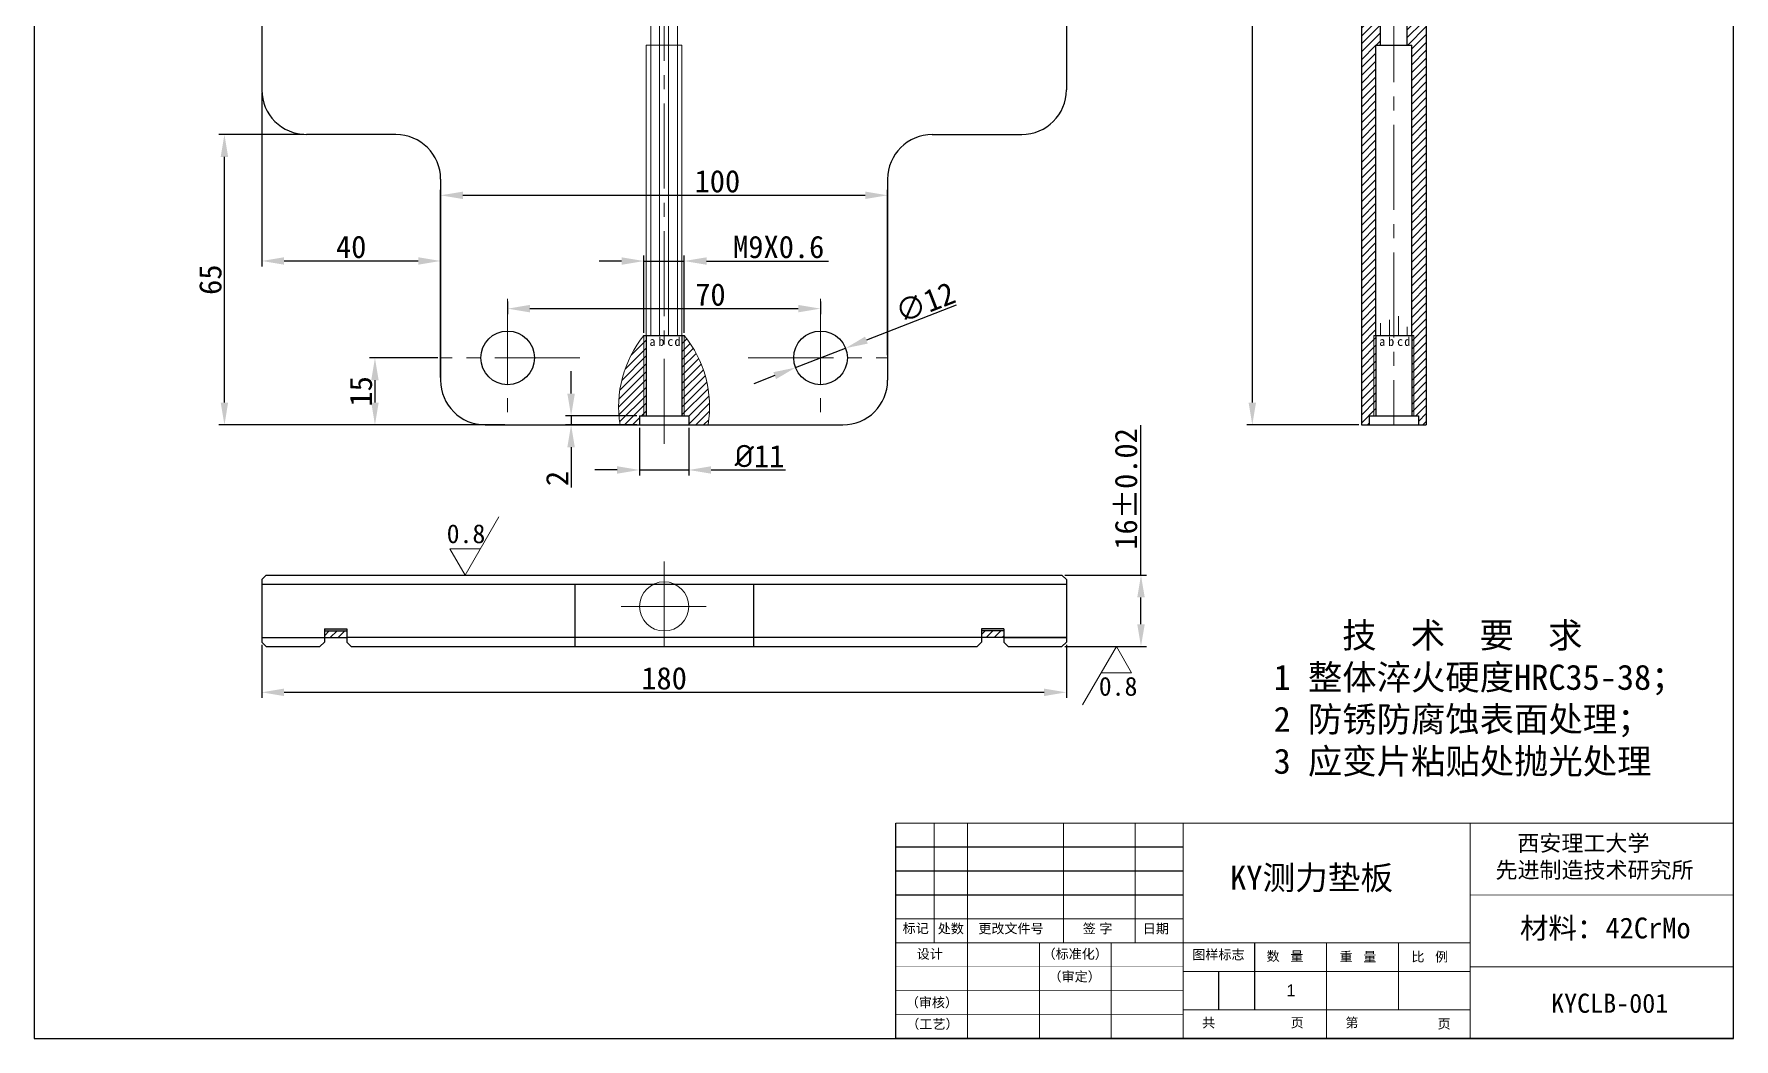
# Model space of a CAD drawing. Header units: inches. Extents: x -20 to 18950, y -1047 to 2551.
# Drawn here: x 16255.9 to 16636.2, y -1047.1 to -822.1 of the extents above; entities that cross this region are included whole.
import ezdxf

# ---------------------------------------------------------------- set-up
doc = ezdxf.new("R2010")
doc.units = ezdxf.units.IN
doc.header["$MEASUREMENT"] = 0
doc.header["$PDSIZE"] = -5
doc.linetypes.add('CENTER2', pattern=[28.574999, 19.049999, -3.175, 3.175, -3.175])
doc.layers.get('0').update_dxf_attribs({"lineweight": 30})
doc.layers.get('Defpoints').update_dxf_attribs({"lineweight": 18})
for name, color, linetype, lineweight in [('10', 7, 'Continuous', 18), ('cen', 1, 'CENTER2', 20), ('con', 7, 'Continuous', 20), ('dim', 5, 'Continuous', 20), ('hat', 3, 'Continuous', 20), ('text', 6, 'Continuous', 20)]:
    doc.layers.add(name, color=color, linetype=linetype, lineweight=lineweight)
doc.styles.add('1', font='')
doc.styles.get("Standard").update_dxf_attribs({"font": ''})
doc.styles.get('1').set_extended_font_data('宋体')
doc.styles.get('Standard').set_extended_font_data('宋体')
doc.dimstyles.new('ISO-25', dxfattribs={"dimtxt": 5, "dimasz": 5, "dimexe": 1.25, "dimexo": 0.625, "dimtad": 1, "dimdsep": 46, "dimtxsty": 'Standard', "dimcen": 2.5, "dimdle": 10, "dimadec": 0, "dimazin": 0, "dimtfac": 1, "dimtmove": 0, "dimatfit": 3, "dimfxl": 1, "dimtolj": 1, "dimarcsym": 0})

# ---------------------------------------------------------------- blocks, each defined once
blk = doc.blocks.new('*D191')
at = {"layer": 'Defpoints', "color": 0, "transparency": 16777216}
for p in [(16306.85, -958.23), (16486.85, -958.23), (16486.85, -969.47)]:
    blk.add_point(p, dxfattribs=at)
at = {"layer": 'dim', "color": 0, "linetype": 'Continuous', "lineweight": -2, "transparency": 16777216}
for p, q in [((16306.85, -958.86), (16306.85, -970.72)), ((16486.85, -958.86), (16486.85, -970.72)), ((16311.85, -969.47), (16481.85, -969.47))]:
    blk.add_line(p, q, dxfattribs=at)
at = {"layer": 'dim', "color": 0, "transparency": 16777216}
for points in [[(16311.85, -968.64), (16311.85, -970.31), (16306.85, -969.47)], [(16481.85, -968.64), (16481.85, -970.31), (16486.85, -969.47)]]:
    blk.add_solid(points, dxfattribs=at)
at = {"layer": 'dim', "color": 0, "transparency": 16777216, "insert": (16396.85, -966.35), "char_height": 5, "attachment_point": 5}
blk.add_mtext('\\A1;180', dxfattribs=at)
blk = doc.blocks.new('*D192')
at = {"layer": 'Defpoints', "color": 0, "transparency": 16777216}
for p in [(16485.85, -943.23), (16503.53, -943.23), (16485.85, -959.23)]:
    blk.add_point(p, dxfattribs=at)
at = {"layer": 'dim', "color": 0, "linetype": 'Continuous', "lineweight": -2, "transparency": 16777216}
for p, q in [((16503.53, -943.23), (16503.53, -909.64)), ((16486.48, -943.23), (16504.78, -943.23)), ((16503.53, -954.23), (16503.53, -948.23)), ((16486.48, -959.23), (16504.78, -959.23))]:
    blk.add_line(p, q, dxfattribs=at)
at = {"layer": 'dim', "color": 0, "transparency": 16777216}
for points in [[(16502.7, -948.23), (16504.37, -948.23), (16503.53, -943.23)], [(16502.7, -954.23), (16504.37, -954.23), (16503.53, -959.23)]]:
    blk.add_solid(points, dxfattribs=at)
at = {"layer": 'dim', "color": 0, "transparency": 16777216, "insert": (16500.21, -923.94), "char_height": 5, "attachment_point": 5, "rotation": 90}
blk.add_mtext('\\A1;16%%P0.02', dxfattribs=at)
blk = doc.blocks.new('*D212')
at = {"layer": 'Defpoints', "color": 0, "transparency": 16777216}
for p in [(16446.85, -858.22), (16446.85, -894.61), (16346.85, -899.61)]:
    blk.add_point(p, dxfattribs=at)
at = {"layer": 'dim', "color": 0, "linetype": 'Continuous', "lineweight": -2, "transparency": 16777216}
for p, q in [((16346.85, -898.98), (16346.85, -856.97)), ((16351.85, -858.22), (16441.85, -858.22)), ((16446.85, -893.98), (16446.85, -856.97))]:
    blk.add_line(p, q, dxfattribs=at)
at = {"layer": 'dim', "color": 0, "transparency": 16777216}
for points in [[(16351.85, -857.39), (16351.85, -859.05), (16346.85, -858.22)], [(16441.85, -857.39), (16441.85, -859.05), (16446.85, -858.22)]]:
    blk.add_solid(points, dxfattribs=at)
at = {"layer": 'dim', "color": 0, "transparency": 16777216, "insert": (16408.77, -855.1), "char_height": 5, "attachment_point": 5}
blk.add_mtext('\\A1;100', dxfattribs=at)
blk = doc.blocks.new('*D213')
at = {"layer": 'Defpoints', "color": 0, "transparency": 16777216}
for p in [(16298.5, -844.61), (16316.85, -844.61), (16356.85, -909.61)]:
    blk.add_point(p, dxfattribs=at)
at = {"layer": 'dim', "color": 0, "linetype": 'Continuous', "lineweight": -2, "transparency": 16777216}
for p, q in [((16316.23, -844.61), (16297.25, -844.61)), ((16298.5, -904.61), (16298.5, -849.61)), ((16356.23, -909.61), (16297.25, -909.61))]:
    blk.add_line(p, q, dxfattribs=at)
at = {"layer": 'dim', "color": 0, "transparency": 16777216}
for points in [[(16297.66, -849.61), (16299.33, -849.61), (16298.5, -844.61)], [(16297.66, -904.61), (16299.33, -904.61), (16298.5, -909.61)]]:
    blk.add_solid(points, dxfattribs=at)
at = {"layer": 'dim', "color": 0, "transparency": 16777216, "insert": (16295.37, -877.11), "char_height": 5, "attachment_point": 5, "rotation": 90}
blk.add_mtext('\\A1;65', dxfattribs=at)
blk = doc.blocks.new('*D214')
at = {"layer": 'Defpoints', "color": 0, "transparency": 16777216}
for p in [(16552.86, -559.61), (16528.44, -909.61), (16552.86, -909.61)]:
    blk.add_point(p, dxfattribs=at)
at = {"layer": 'dim', "color": 0, "linetype": 'Continuous', "lineweight": -2, "transparency": 16777216}
for p, q in [((16552.23, -559.61), (16527.19, -559.61)), ((16528.44, -564.61), (16528.44, -904.61)), ((16552.23, -909.61), (16527.19, -909.61))]:
    blk.add_line(p, q, dxfattribs=at)
at = {"layer": 'dim', "color": 0, "transparency": 16777216}
for points in [[(16527.61, -564.61), (16529.27, -564.61), (16528.44, -559.61)], [(16527.61, -904.61), (16529.27, -904.61), (16528.44, -909.61)]]:
    blk.add_solid(points, dxfattribs=at)
at = {"layer": 'dim', "color": 0, "transparency": 16777216, "insert": (16525.31, -734.61), "char_height": 5, "attachment_point": 5, "rotation": 90}
blk.add_mtext('\\A1;350', dxfattribs=at)
blk = doc.blocks.new('*D222')
at = {"layer": 'Defpoints', "color": 0, "transparency": 16777216}
for p in [(16391.35, -909.61), (16402.35, -909.61), (16402.35, -919.7)]:
    blk.add_point(p, dxfattribs=at)
at = {"layer": 'dim', "color": 0, "linetype": 'Continuous', "lineweight": -2, "transparency": 16777216}
for p, q in [((16391.35, -910.23), (16391.35, -920.95)), ((16402.35, -910.23), (16402.35, -920.95)), ((16386.35, -919.7), (16381.35, -919.7)), ((16391.35, -919.7), (16402.35, -919.7)), ((16407.35, -919.7), (16424.03, -919.7))]:
    blk.add_line(p, q, dxfattribs=at)
at = {"layer": 'dim', "color": 0, "transparency": 16777216}
for points in [[(16386.35, -918.87), (16386.35, -920.53), (16391.35, -919.7)], [(16407.35, -918.87), (16407.35, -920.53), (16402.35, -919.7)]]:
    blk.add_solid(points, dxfattribs=at)
at = {"layer": 'dim', "color": 0, "transparency": 16777216, "insert": (16418.19, -916.58), "char_height": 5, "attachment_point": 5}
blk.add_mtext('\\A1;{\\fISOCPEUR|b0|i0|c0|p34;%%C}11', dxfattribs=at)
blk = doc.blocks.new('*D223')
at = {"layer": 'Defpoints', "color": 0, "transparency": 16777216}
for p in [(16401.35, -872.93), (16392.35, -889.61), (16401.35, -889.61)]:
    blk.add_point(p, dxfattribs=at)
at = {"layer": 'dim', "color": 0, "linetype": 'Continuous', "lineweight": -2, "transparency": 16777216}
for p, q in [((16387.35, -872.93), (16382.35, -872.93)), ((16392.35, -888.98), (16392.35, -871.68)), ((16392.35, -872.93), (16401.35, -872.93)), ((16401.35, -888.98), (16401.35, -871.68)), ((16406.35, -872.93), (16433.64, -872.93))]:
    blk.add_line(p, q, dxfattribs=at)
at = {"layer": 'dim', "color": 0, "transparency": 16777216}
for points in [[(16387.35, -872.1), (16387.35, -873.77), (16392.35, -872.93)], [(16406.35, -872.1), (16406.35, -873.77), (16401.35, -872.93)]]:
    blk.add_solid(points, dxfattribs=at)
at = {"layer": 'dim', "color": 0, "transparency": 16777216, "insert": (16422.49, -869.81), "char_height": 5, "attachment_point": 5}
blk.add_mtext('\\A1;M9X0.6', dxfattribs=at)
blk = doc.blocks.new('*D224')
at = {"layer": 'Defpoints', "color": 0, "transparency": 16777216}
for p in [(16437.45, -892.44), (16426.26, -896.78)]:
    blk.add_point(p, dxfattribs=at)
at = {"layer": 'dim', "color": 0, "linetype": 'Continuous', "lineweight": -2, "transparency": 16777216}
for p, q in [((16462.19, -882.84), (16442.11, -890.63)), ((16426.26, -896.78), (16437.45, -892.44)), ((16421.6, -898.58), (16416.94, -900.39))]:
    blk.add_line(p, q, dxfattribs=at)
at = {"layer": 'dim', "color": 0, "transparency": 16777216}
for points in [[(16441.81, -889.85), (16442.41, -891.41), (16437.45, -892.44)], [(16421.3, -897.81), (16421.9, -899.36), (16426.26, -896.78)]]:
    blk.add_solid(points, dxfattribs=at)
at = {"layer": 'dim', "color": 0, "transparency": 16777216, "insert": (16455.24, -882.18), "char_height": 5, "attachment_point": 5, "rotation": 21.2015}
blk.add_mtext('\\A1;∅12', dxfattribs=at)
blk = doc.blocks.new('*D225')
at = {"layer": 'Defpoints', "color": 0, "transparency": 16777216}
for p in [(16361.85, -881.37), (16431.85, -881.37), (16431.85, -883.59)]:
    blk.add_point(p, dxfattribs=at)
at = {"layer": 'dim', "color": 0, "linetype": 'Continuous', "lineweight": -2, "transparency": 16777216}
for p, q in [((16361.85, -882), (16361.85, -884.84)), ((16431.85, -882), (16431.85, -884.84)), ((16366.85, -883.59), (16426.85, -883.59))]:
    blk.add_line(p, q, dxfattribs=at)
at = {"layer": 'dim', "color": 0, "transparency": 16777216}
for points in [[(16366.85, -882.75), (16366.85, -884.42), (16361.85, -883.59)], [(16426.85, -882.75), (16426.85, -884.42), (16431.85, -883.59)]]:
    blk.add_solid(points, dxfattribs=at)
at = {"layer": 'dim', "color": 0, "transparency": 16777216, "insert": (16407.22, -880.46), "char_height": 5, "attachment_point": 5}
blk.add_mtext('\\A1;70', dxfattribs=at)
blk = doc.blocks.new('*D226')
at = {"layer": 'Defpoints', "color": 0, "transparency": 16777216}
for p in [(16346.85, -894.61), (16332.17, -909.61), (16361.85, -909.61)]:
    blk.add_point(p, dxfattribs=at)
at = {"layer": 'dim', "color": 0, "linetype": 'Continuous', "lineweight": -2, "transparency": 16777216}
for p, q in [((16346.23, -894.61), (16330.92, -894.61)), ((16332.17, -899.61), (16332.17, -904.61)), ((16361.23, -909.61), (16330.92, -909.61))]:
    blk.add_line(p, q, dxfattribs=at)
at = {"layer": 'dim', "color": 0, "transparency": 16777216}
for points in [[(16331.34, -899.61), (16333, -899.61), (16332.17, -894.61)], [(16331.34, -904.61), (16333, -904.61), (16332.17, -909.61)]]:
    blk.add_solid(points, dxfattribs=at)
at = {"layer": 'dim', "color": 0, "transparency": 16777216, "insert": (16329.05, -902.11), "char_height": 5, "attachment_point": 5, "rotation": 90}
blk.add_mtext('\\A1;15', dxfattribs=at)
blk = doc.blocks.new('*D228')
at = {"layer": 'Defpoints', "color": 0, "transparency": 16777216}
for p in [(16376.05, -907.61), (16391.35, -907.61), (16391.35, -909.61)]:
    blk.add_point(p, dxfattribs=at)
at = {"layer": 'dim', "color": 0, "linetype": 'Continuous', "lineweight": -2, "transparency": 16777216}
for p, q in [((16376.05, -902.61), (16376.05, -897.61)), ((16390.73, -907.61), (16374.8, -907.61)), ((16376.05, -907.61), (16376.05, -909.61)), ((16390.73, -909.61), (16374.8, -909.61)), ((16376.05, -914.61), (16376.05, -923.62))]:
    blk.add_line(p, q, dxfattribs=at)
at = {"layer": 'dim', "color": 0, "transparency": 16777216}
for points in [[(16375.21, -902.61), (16376.88, -902.61), (16376.05, -907.61)], [(16375.21, -914.61), (16376.88, -914.61), (16376.05, -909.61)]]:
    blk.add_solid(points, dxfattribs=at)
at = {"layer": 'dim', "color": 0, "transparency": 16777216, "insert": (16372.92, -921.61), "char_height": 5, "attachment_point": 5, "rotation": 90}
blk.add_mtext('\\A1;2', dxfattribs=at)
blk = doc.blocks.new('*D230')
at = {"layer": 'Defpoints', "color": 0, "transparency": 16777216}
for p in [(16306.85, -834.61), (16346.85, -858.22), (16346.85, -872.92)]:
    blk.add_point(p, dxfattribs=at)
at = {"layer": 'dim', "color": 0, "linetype": 'Continuous', "lineweight": -2, "transparency": 16777216}
for p, q in [((16306.85, -835.23), (16306.85, -874.17)), ((16346.85, -858.85), (16346.85, -874.17)), ((16311.85, -872.92), (16341.85, -872.92))]:
    blk.add_line(p, q, dxfattribs=at)
at = {"layer": 'dim', "color": 0, "transparency": 16777216}
for points in [[(16311.85, -872.08), (16311.85, -873.75), (16306.85, -872.92)], [(16341.85, -872.08), (16341.85, -873.75), (16346.85, -872.92)]]:
    blk.add_solid(points, dxfattribs=at)
at = {"layer": 'dim', "color": 0, "transparency": 16777216, "insert": (16326.85, -869.79), "char_height": 5, "attachment_point": 5}
blk.add_mtext('\\A1;40', dxfattribs=at)

msp = doc.modelspace()

# ---------------------------------------------------------------- hatches: boundary and pattern name
at = {"layer": 'hat'}
h = msp.add_hatch(dxfattribs=at)
h.set_pattern_fill('ANSI31', color=3, scale=10)
h.set_pattern_definition([(45, (-166.3785, -502.298), (-0.88388348, 0.88388348), [])])
h.paths.add_polyline_path([(16567.356, -559.607), (16552.856, -559.607), (16552.856, -584.607), (16554.856, -584.607), (16554.856, -682.107), (16565.856, -682.107), (16565.856, -609.607), (16565.856, -584.607), (16567.356, -584.607)])
h.paths.add_polyline_path([(16566.356, -609.607), (16565.856, -609.607), (16565.856, -682.107), (16566.356, -682.107)], flags=17)
h.paths.add_polyline_path([(16568.856, -609.607), (16566.356, -609.607), (16566.356, -682.107), (16568.856, -682.107)])
h.paths.add_polyline_path([(16565.856, -794.607), (16565.856, -722.107), (16554.856, -722.107), (16554.856, -819.607), (16552.856, -819.607), (16552.856, -909.607), (16554.606, -909.607), (16554.606, -907.607), (16555.606, -907.607), (16555.606, -889.607), (16556.106, -889.607), (16556.106, -824.607), (16557.106, -824.607), (16557.106, -815.339), (16560.106, -813.607), (16565.856, -813.607)])
h.paths.add_polyline_path([(16566.356, -722.107), (16565.856, -722.107), (16565.856, -794.607), (16566.356, -794.607)])
h.paths.add_polyline_path([(16567.856, -722.107), (16566.356, -722.107), (16566.356, -794.607), (16567.856, -794.607)])
h.paths.add_polyline_path([(16568.856, -722.107), (16567.856, -722.107), (16567.856, -794.607), (16568.856, -794.607)])
h.paths.add_polyline_path([(16567.356, -819.607), (16565.856, -819.607), (16563.106, -819.607), (16563.106, -824.607), (16564.106, -824.607), (16564.106, -889.607), (16564.606, -889.607), (16564.606, -907.607), (16565.606, -907.607), (16565.606, -909.607), (16567.356, -909.607)])
h.paths.add_polyline_path([(16556.106, -889.607), (16555.606, -889.607), (16555.606, -907.607), (16556.106, -907.607)], flags=17)
h.paths.add_polyline_path([(16564.606, -889.607), (16564.106, -889.607), (16564.106, -907.607), (16564.606, -907.607)], flags=17)
h = msp.add_hatch(dxfattribs=at)
h.set_pattern_fill('ANSI31', color=3, scale=10)
h.set_pattern_definition([(45, (-183.657, 100.9213), (-0.88388348, 0.88388348), [])])
h.paths.add_polyline_path([(16392.353, -889.607, 0.2152919), (16387.012, -909.607), (16391.353, -909.607), (16391.353, -907.607), (16392.353, -907.607)])
h.paths.add_polyline_path([(16392.853, -889.607), (16392.353, -889.607), (16392.353, -907.607), (16392.853, -907.607)])
h.paths.add_polyline_path([(16401.353, -889.607), (16400.853, -889.607), (16400.853, -907.607), (16401.353, -907.607)])
h.paths.add_polyline_path([(16401.353, -889.607), (16401.353, -907.607), (16402.353, -907.607), (16402.353, -909.607), (16406.694, -909.607, 0.2152919)])
h = msp.add_hatch(color=3, dxfattribs=at)
h.dxf.hatch_style = 1
h.paths.add_polyline_path([(16325.853, -955.234), (16320.853, -955.234), (16320.853, -955.734), (16325.853, -955.734)])
h.paths.add_polyline_path([(16472.853, -955.234), (16467.853, -955.234), (16467.853, -955.734), (16472.853, -955.734)])
h = msp.add_hatch(dxfattribs=at)
h.set_pattern_fill('ANSI31', color=3, scale=10)
h.set_pattern_definition([(45, (-543.0845, -425.9087), (-0.88388348, 0.88388348), [])])
h.paths.add_polyline_path([(16325.853, -957.234), (16320.853, -957.234), (16320.853, -955.734), (16325.853, -955.734)])
h.paths.add_polyline_path([(16472.853, -957.234), (16467.853, -957.234), (16467.853, -955.734), (16472.853, -955.734)])

# ---------------------------------------------------------------- linework, layer by layer
for p, q in [((16255.898, -509.328), (16255.898, -1046.966)), ((16636.085, -1046.966), (16636.085, -509.328)), ((16306.853, -569.607), (16306.853, -834.607)), ((16486.853, -569.607), (16486.853, -834.607)), ((16557.106, -824.607), (16557.106, -815.339)), ((16552.856, -819.607), (16552.856, -909.607)), ((16563.106, -824.607), (16563.106, -819.607)), ((16567.356, -819.607), (16567.356, -909.607)), ((16556.106, -889.607), (16556.106, -824.607)), ((16556.106, -824.607), (16564.106, -824.607)), ((16564.106, -889.607), (16564.106, -824.607)), ((16336.853, -844.607), (16316.853, -844.607)), ((16456.853, -844.607), (16476.853, -844.607)), ((16346.853, -854.607), (16346.853, -899.607)), ((16446.853, -854.607), (16446.853, -899.607)), ((16392.353, -889.607), (16401.353, -889.607)), ((16392.853, -889.607), (16392.853, -907.607)), ((16400.853, -889.607), (16400.853, -907.607)), ((16555.606, -889.607), (16564.606, -889.607)), ((16556.106, -889.607), (16556.106, -907.607)), ((16564.106, -889.607), (16564.106, -907.607)), ((16391.353, -907.607), (16402.353, -907.607)), ((16391.353, -907.607), (16391.353, -909.607)), ((16402.353, -907.607), (16402.353, -909.607)), ((16554.606, -907.607), (16554.606, -909.607)), ((16554.606, -907.607), (16565.606, -907.607)), ((16565.606, -907.607), (16565.606, -909.607)), ((16356.853, -909.607), (16436.853, -909.607)), ((16552.856, -909.607), (16567.356, -909.607)), ((16306.853, -944.234), (16307.853, -943.234)), ((16306.853, -944.234), (16306.853, -958.234)), ((16306.853, -945.234), (16486.853, -945.234)), ((16307.853, -943.234), (16485.853, -943.234)), ((16376.853, -945.234), (16376.853, -959.234)), ((16416.853, -945.234), (16416.853, -959.234)), ((16485.853, -943.234), (16486.853, -944.234)), ((16486.853, -944.234), (16486.853, -958.234)), ((16306.853, -957.234), (16320.853, -957.234)), ((16306.853, -958.234), (16307.853, -959.234)), ((16319.853, -959.234), (16320.853, -958.234)), ((16320.853, -955.234), (16325.853, -955.234)), ((16320.853, -955.234), (16320.853, -958.234)), ((16320.853, -955.734), (16325.853, -955.734)), ((16320.853, -957.234), (16325.853, -957.234)), ((16325.853, -955.234), (16325.853, -958.234)), ((16467.853, -957.234), (16325.853, -957.234)), ((16325.853, -958.234), (16326.853, -959.234)), ((16467.853, -958.234), (16466.853, -959.234)), ((16472.853, -955.234), (16467.853, -955.234)), ((16467.853, -955.234), (16467.853, -958.234)), ((16472.853, -955.734), (16467.853, -955.734)), ((16472.853, -957.234), (16467.853, -957.234)), ((16472.853, -955.234), (16472.853, -958.234)), ((16472.853, -957.234), (16486.853, -957.234)), ((16486.853, -957.234), (16472.853, -957.234)), ((16473.853, -959.234), (16472.853, -958.234)), ((16485.853, -959.234), (16486.853, -958.234)), ((16307.853, -959.234), (16319.853, -959.234)), ((16326.853, -959.234), (16466.853, -959.234)), ((16473.853, -959.234), (16485.853, -959.234)), ((16448.688, -1046.966), (16448.688, -998.779)), ((16512.939, -1004.133), (16448.688, -1004.133)), ((16512.939, -1009.487), (16448.688, -1009.487)), ((16512.939, -1014.841), (16448.688, -1014.841)), ((16529.001, -1031.975), (16529.001, -1025.55)), ((16520.97, -1040.541), (16520.97, -1031.975)), ((16529.001, -1040.541), (16529.001, -1031.975)), ((16255.898, -1046.966), (16636.085, -1046.966)), ((16636.085, -1046.966), (16448.688, -1046.966))]:
    msp.add_line(p, q)
for points, const_width in [([(16636.085, -998.779), (16448.688, -998.779)], 0.214), ([(16457.255, -1025.55), (16457.255, -998.779)], 0.214), ([(16486.168, -1025.55), (16486.168, -998.779)], 0.214), ([(16502.23, -1025.55), (16502.23, -998.779)], 0.214), ([(16577.189, -1046.966), (16577.189, -998.779)], 0.214), ([(16636.085, -1014.841), (16577.189, -1014.841)], 0.214), ([(16512.939, -1020.195), (16448.688, -1020.195)], 0.214), ([(16577.189, -1025.55), (16448.688, -1025.55)], 0.214), ([(16480.813, -1046.966), (16480.813, -1025.55)], 0.214), ([(16496.876, -1046.966), (16496.876, -1025.55)], 0.214), ([(16545.064, -1046.966), (16545.064, -1025.55)], 0.214), ([(16561.126, -1040.541), (16561.126, -1025.55)], 0.214), ([(16512.939, -1030.904), (16448.688, -1030.904)], 0.107), ([(16512.939, -1031.975), (16577.189, -1031.975)], 0.214), ([(16636.085, -1030.904), (16577.189, -1030.904)], 0.214), ([(16512.939, -1036.258), (16448.688, -1036.258)], 0.107), ([(16512.939, -1041.612), (16448.688, -1041.612)], 0.107), ([(16512.939, -1040.541), (16577.189, -1040.541)], 0.214), ([(16512.939, -1046.966), (16448.688, -1046.966)], 0.214)]:
    msp.add_lwpolyline(points, dxfattribs=dict(const_width=const_width))
at = {"const_width": 0.214, "flags": 128}
for points in [[(16464.751, -1046.966), (16464.751, -1025.55), (16464.751, -998.779)], [(16512.939, -1046.966), (16512.939, -998.779)]]:
    msp.add_lwpolyline(points, dxfattribs=at)
for centre in [(16361.853, -894.607), (16431.853, -894.607)]:
    msp.add_circle(centre, 6)
for centre, start, end in [((16316.853, -834.607), 180, 270), ((16476.853, -834.607), 270, 0), ((16336.853, -854.607), 0, 90), ((16456.853, -854.607), 90, 180), ((16356.853, -899.607), 180, 270), ((16436.853, -899.607), 270, 0)]:
    msp.add_arc(centre, 10, start, end)
at = {"layer": '10'}
for p, q in [((16392.353, -889.607), (16392.353, -907.607)), ((16392.353, -889.607), (16392.353, -907.607)), ((16401.353, -889.607), (16401.353, -907.607)), ((16401.353, -889.607), (16401.353, -907.607)), ((16555.606, -889.607), (16555.606, -907.607)), ((16555.606, -889.607), (16555.606, -907.607)), ((16564.606, -889.607), (16564.606, -907.607)), ((16564.606, -889.607), (16564.606, -907.607))]:
    msp.add_line(p, q, dxfattribs=at)
msp.add_circle((16396.853, -950.234), 5.5, dxfattribs=at)
for centre, start, end in [((16411.83, -905.521), 140.7493, 189.34876), ((16381.875, -905.521), 350.65124, 39.2507)]:
    msp.add_arc(centre, 25.152, start, end, dxfattribs=at)
at = {"layer": 'cen'}
for p, q in [((16396.853, -551.906), (16396.853, -914.415)), ((16560.106, -813.848), (16560.106, -909.607)), ((16361.853, -881.371), (16361.853, -909.607)), ((16431.853, -881.371), (16431.853, -909.607)), ((16378.021, -894.607), (16346.853, -894.607)), ((16415.685, -894.607), (16446.853, -894.607)), ((16396.853, -940.208), (16396.853, -961.721)), ((16387.219, -950.234), (16406.302, -950.234))]:
    msp.add_line(p, q, dxfattribs=at)
at = {"layer": 'dim'}
for p, q in [((16393.853, -889.582), (16393.853, -806.089)), ((16395.853, -889.582), (16395.853, -803.531)), ((16397.853, -889.582), (16397.853, -802.73)), ((16399.853, -889.582), (16399.853, -807.201)), ((16392.853, -889.607), (16392.853, -824.607)), ((16392.853, -824.607), (16400.853, -824.607)), ((16400.853, -889.607), (16400.853, -824.607)), ((16395.853, -889.607), (16395.853, -886.056)), ((16397.853, -889.607), (16397.853, -885.255)), ((16559.106, -889.607), (16559.106, -886.056)), ((16561.106, -889.607), (16561.106, -885.255)), ((16393.853, -889.607), (16393.853, -886.857)), ((16399.853, -889.607), (16399.853, -887.657)), ((16557.106, -889.607), (16557.106, -886.857)), ((16563.106, -889.607), (16563.106, -887.657))]:
    msp.add_line(p, q, dxfattribs=at)
at = {"layer": 'text'}
for p, q in [((16352.328, -943.234), (16359.872, -930.168)), ((16348.941, -937.368), (16352.328, -943.234)), ((16498.025, -959.234), (16490.481, -972.301)), ((16501.413, -965.101), (16498.025, -959.234))]:
    msp.add_line(p, q, dxfattribs=at)
at = {"layer": 'text', "ltscale": 0.3}
for p, q in [((16348.941, -937.368), (16355.716, -937.368)), ((16501.413, -965.101), (16494.638, -965.101))]:
    msp.add_line(p, q, dxfattribs=at)

# ---------------------------------------------------------------- texts
at = {"char_height": 2.14168, "attachment_point": 1}
for s, insert, width in [('\\fﾷￂￋￎ_GB2312|b0|i0|c134|p49;标记', (16450.215, -1021.202), 7.03938), ('\\fﾷￂￋￎ_GB2312|b0|i0|c134|p49;处数', (16458.076, -1021.282), 6.04629), ('\\fﾷￂￋￎ_GB2312|b0|i0|c134|p49;更改文件号', (16467.145, -1021.282), 20.43657), ('{\\fﾷￂￋￎ_GB2312|b0|i0|c134|p49;签 字}', (16490.521, -1021.282), 10.83917), ('\\fﾷￂￋￎ_GB2312|b0|i0|c134|p49;日期', (16503.95, -1021.282), 7.86019), ('\\fﾷￂￋￎ_GB2312|b0|i0|c134|p49;设计', (16453.36, -1026.956), 6.56247), ('\\fﾷￂￋￎ_GB2312|b0|i0|c134|p49;（标准化）', (16481.519, -1026.952), 17.65526), ('\\fﾷￂￋￎ_GB2312|b0|i0|c134|p49;图样标志', (16515.014, -1027.115), 27.45026), ('{\\fￋￎￌ￥|b0|i0|c134|p2;数   量}', (16531.642, -1027.46), 12.37776), ('{\\fﾷￂￋￎ_GB2312|b0|i0|c134|p49;重   量}', (16547.956, -1027.587), 11.97168), ('{\\fﾷￂￋￎ_GB2312|b0|i0|c134|p49;比   例}', (16564.019, -1027.587), 11.97168), ('\\fﾷￂￋￎ_GB2312|b0|i0|c134|p49;（审定）', (16482.85, -1032.023), 16.68785), ('\\fﾷￂￋￎ_GB2312|b0|i0|c134|p49;（审核）', (16450.925, -1037.818), 15.35766), ('\\fﾷￂￋￎ_GB2312|b0|i0|c134|p49;（工艺）', (16451.046, -1042.647), 17.77619), ('\\fﾷￂￋￎ_GB2312|b0|i0|c134|p49;共', (16517.213, -1042.342), 4.95799), ('\\fﾷￂￋￎ_GB2312|b0|i0|c134|p49;页', (16537.028, -1042.341), 0.4837), ('\\fﾷￂￋￎ_GB2312|b0|i0|c134|p49;页', (16569.882, -1042.597), 0.4837)]:
    msp.add_mtext(s, dxfattribs=dict(at, insert=insert, width=width))
at = {"insert": (16549.271, -1042.342), "char_height": 2.14168, "attachment_point": 1}
msp.add_mtext('\\fﾷￂￋￎ_GB2312|b0|i0|c134|p49;第', dxfattribs=at)
at = {"layer": 'con', "insert": (16582.841, -1001.422), "char_height": 3.60747, "width": 47.5545, "attachment_point": 1}
msp.add_mtext('{\\fTxt|b0|i0|c134|p2; \\fTxt|b0|i0|c0|p2; }西安理工大学{\\fTxt|b0|i0|c134|p2;\\P}先进制造技术研究所', dxfattribs=at)
at = {"layer": 'dim', "char_height": 2, "attachment_point": 1, "style": '1'}
for s, insert in [('b', (16395.565, -889.922)), ('d', (16399.172, -889.922)), ('b', (16558.818, -889.922)), ('d', (16562.425, -889.922)), ('a', (16393.565, -889.922)), ('c', (16397.565, -889.922)), ('a', (16556.818, -889.922)), ('c', (16560.818, -889.922))]:
    msp.add_mtext_dynamic_manual_height_columns(s, width=1.93928, gutter_width=1, heights=[0], dxfattribs=dict(at, insert=insert))
at = {"layer": 'dim', "insert": (16533.205, -953.882), "char_height": 5.63558, "width": 98.75481, "attachment_point": 1}
msp.add_mtext('    技  术  要  求\\P1 整体淬火硬度HRC35-38；\\P2 防锈防腐蚀表面处理；\\P3 应变片粘贴处抛光处理', dxfattribs=at)
at = {"layer": 'text', "attachment_point": 1}
for s, insert, char_height, width in [('0.8', (16348.214, -931.849), 4.234, 8.25568), ('0.8', (16494.101, -966.003), 4.234, 8.25568), ('KY测力垫板', (16523.434, -1008.275), 5.3542, 42.83817), ('材料：42CrMo', (16588.29, -1019.886), 4.6753, 46.59893), ('{\\fￋￎￌ￥|b0|i0|c134|p2;1}', (16536.108, -1034.835), 2.6771, 4.37188), ('KYCLB-001', (16595.268, -1036.922), 4.2834, 26.29654)]:
    msp.add_mtext(s, dxfattribs=dict(at, insert=insert, char_height=char_height, width=width))

# ---------------------------------------------------------------- dimensions: what is measured, and where the dimension line sits
at = {"layer": 'dim'}
for base, p1, p2, picture, middle in [((16528.439, -909.607), (16552.856, -559.607), (16552.856, -909.607), '*D214', (16525.314, -734.607)), ((16298.497, -844.607), (16356.853, -909.607), (16316.853, -844.607), '*D213', (16295.372, -877.107)), ((16332.172, -909.607), (16346.853, -894.607), (16361.853, -909.607), '*D226', (16329.047, -902.107))]:
    dim = msp.add_linear_dim(base=base, p1=p1, p2=p2, angle=90, dimstyle='ISO-25', dxfattribs=at)
    dim.commit()
    dim.dimension.update_dxf_attribs({"geometry": picture, "text_midpoint": middle})
dim = msp.add_linear_dim(base=(16346.853, -872.916), p1=(16306.853, -834.607), p2=(16346.853, -858.22), dimstyle='ISO-25', dxfattribs=at)
dim.commit()
dim.dimension.update_dxf_attribs({"geometry": '*D230', "text_midpoint": (16326.853, -869.791)})
for base, p1, p2, picture, middle in [((16446.853, -858.22), (16346.853, -899.607), (16446.853, -894.607), '*D212', (16408.767, -858.22)), ((16431.853, -883.586), (16361.853, -881.371), (16431.853, -881.371), '*D225', (16407.219, -883.586))]:
    dim = msp.add_linear_dim(base=base, p1=p1, p2=p2, dimstyle='ISO-25', dxfattribs=at)
    dim.commit()
    dim.dimension.update_dxf_attribs({"geometry": picture, "text_midpoint": middle, "dimtype": 160})
dim = msp.add_linear_dim(base=(16401.353, -872.932), p1=(16392.353, -889.607), p2=(16401.353, -889.607), text='M<>X0.6', dimstyle='ISO-25', dxfattribs=at)
dim.commit()
dim.dimension.update_dxf_attribs({"geometry": '*D223', "text_midpoint": (16422.495, -869.807)})
dim = msp.add_diameter_dim_2p(p1=(16426.259, -896.776), p2=(16437.447, -892.437), dimstyle='ISO-25', dxfattribs=at)
dim.commit()
dim.dimension.update_dxf_attribs({"geometry": '*D224', "text_midpoint": (16456.37, -885.096), "dimtype": 163})
for base, p1, p2, angle, picture, middle in [((16376.047, -907.607), (16391.353, -909.607), (16391.353, -907.607), 90, '*D228', (16376.047, -921.614)), ((16486.853, -969.472), (16306.853, -958.234), (16486.853, -958.234), 180, '*D191', (16396.853, -969.472))]:
    dim = msp.add_linear_dim(base=base, p1=p1, p2=p2, angle=angle, dimstyle='ISO-25', dxfattribs=at)
    dim.commit()
    dim.dimension.update_dxf_attribs({"geometry": picture, "text_midpoint": middle, "dimtype": 160})
dim = msp.add_linear_dim(base=(16402.353, -919.7), p1=(16391.353, -909.607), p2=(16402.353, -909.607), text='{\\fISOCPEUR|b0|i0|c0|p34;%%C}<>', dimstyle='ISO-25', dxfattribs=at)
dim.commit()
dim.dimension.update_dxf_attribs({"geometry": '*D222', "text_midpoint": (16418.19, -919.7), "dimtype": 160})
dim = msp.add_linear_dim(base=(16503.533, -943.234), p1=(16485.853, -959.234), p2=(16485.853, -943.234), angle=270, text='<>%%P0.02', dimstyle='ISO-25', dxfattribs=at)
dim.commit()
dim.dimension.update_dxf_attribs({"geometry": '*D192', "text_midpoint": (16503.533, -923.936), "dimtype": 160})

doc.saveas('drawing.dxf')
